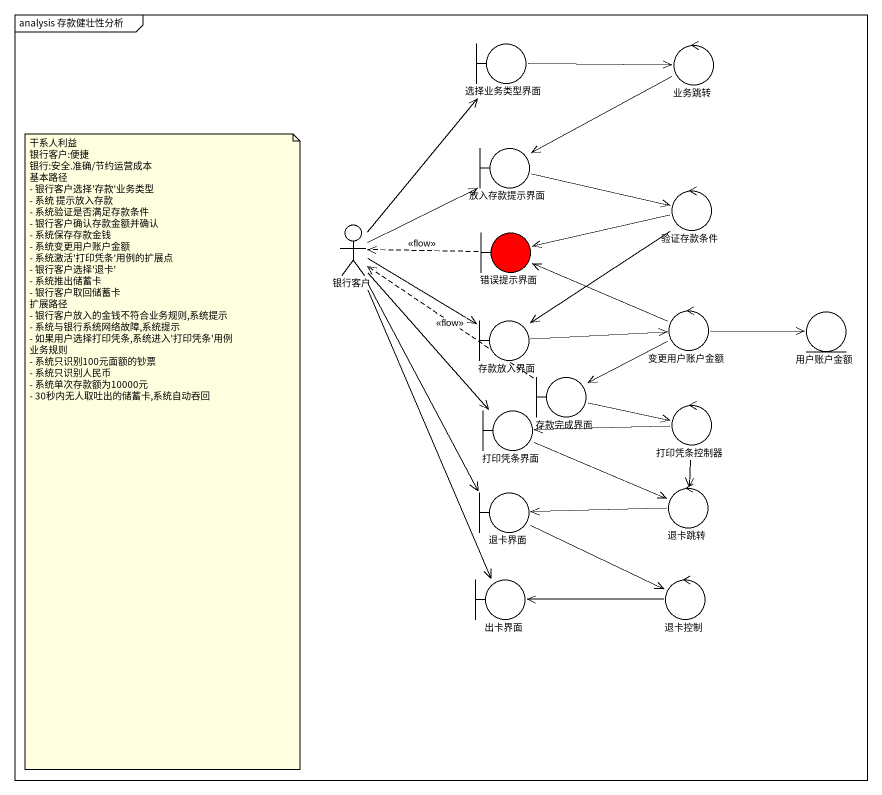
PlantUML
@startuml
mainframe analysis 存款健壮性分析
boundary 选择业务类型界面
control 业务跳转
boundary 放入存款提示界面
control 验证存款条件
actor 银行客户
boundary 错误提示界面 #FF0000
boundary 存款放入界面
control 变更用户账户金额
entity 用户账户金额
boundary 存款完成界面
control 打印凭条控制器
boundary 打印凭条界面
control 退卡跳转
boundary 退卡界面
boundary 出卡界面
control 退卡控制
选择业务类型界面 -right-> 业务跳转
业务跳转 -left-> 放入存款提示界面
放入存款提示界面 -right-> 验证存款条件
验证存款条件 -left-> 错误提示界面
验证存款条件 --> 存款放入界面
银行客户 -up-> 选择业务类型界面
银行客户 -right-> 放入存款提示界面
银行客户 -right-> 存款放入界面
银行客户 --> 打印凭条界面
银行客户 --> 退卡界面
银行客户 --> 出卡界面
错误提示界面 .left.> 银行客户 : <<flow>>
存款放入界面 -right-> 变更用户账户金额
变更用户账户金额 -left-> 错误提示界面
变更用户账户金额 -right-> 用户账户金额
变更用户账户金额 -left-> 存款完成界面
存款完成界面 .up.> 银行客户 : <<flow>>
存款完成界面 -right-> 打印凭条控制器
打印凭条控制器 -left-> 打印凭条界面
打印凭条控制器 --> 退卡跳转
打印凭条界面 -right-> 退卡跳转
退卡跳转 -left-> 退卡界面
退卡界面 -right-> 退卡控制
退卡控制 -left-> 出卡界面
note as N1
  干系人利益
  银行客户:便捷
  银行:安全.准确/节约运营成本
  基本路径
  - 银行客户选择'存款'业务类型
  - 系统 提示放入存款
  - 系统验证是否满足存款条件
  - 银行客户确认存款金额并确认
  - 系统保存存款金钱
  - 系统变更用户账户金额
  - 系统激活'打印凭条'用例的扩展点
  - 银行客户选择'退卡'
  - 系统推出储蓄卡
  - 银行客户取回储蓄卡
  扩展路径
  - 银行客户放入的金钱不符合业务规则,系统提示
  - 系统与银行系统网络故障,系统提示
  - 如果用户选择打印凭条,系统进入'打印凭条'用例
  业务规则
  - 系统只识别100元面额的钞票
  - 系统只识别人民币
  - 系统单次存款额为10000元
  - 30秒内无人取吐出的储蓄卡,系统自动吞回
end note
@enduml
